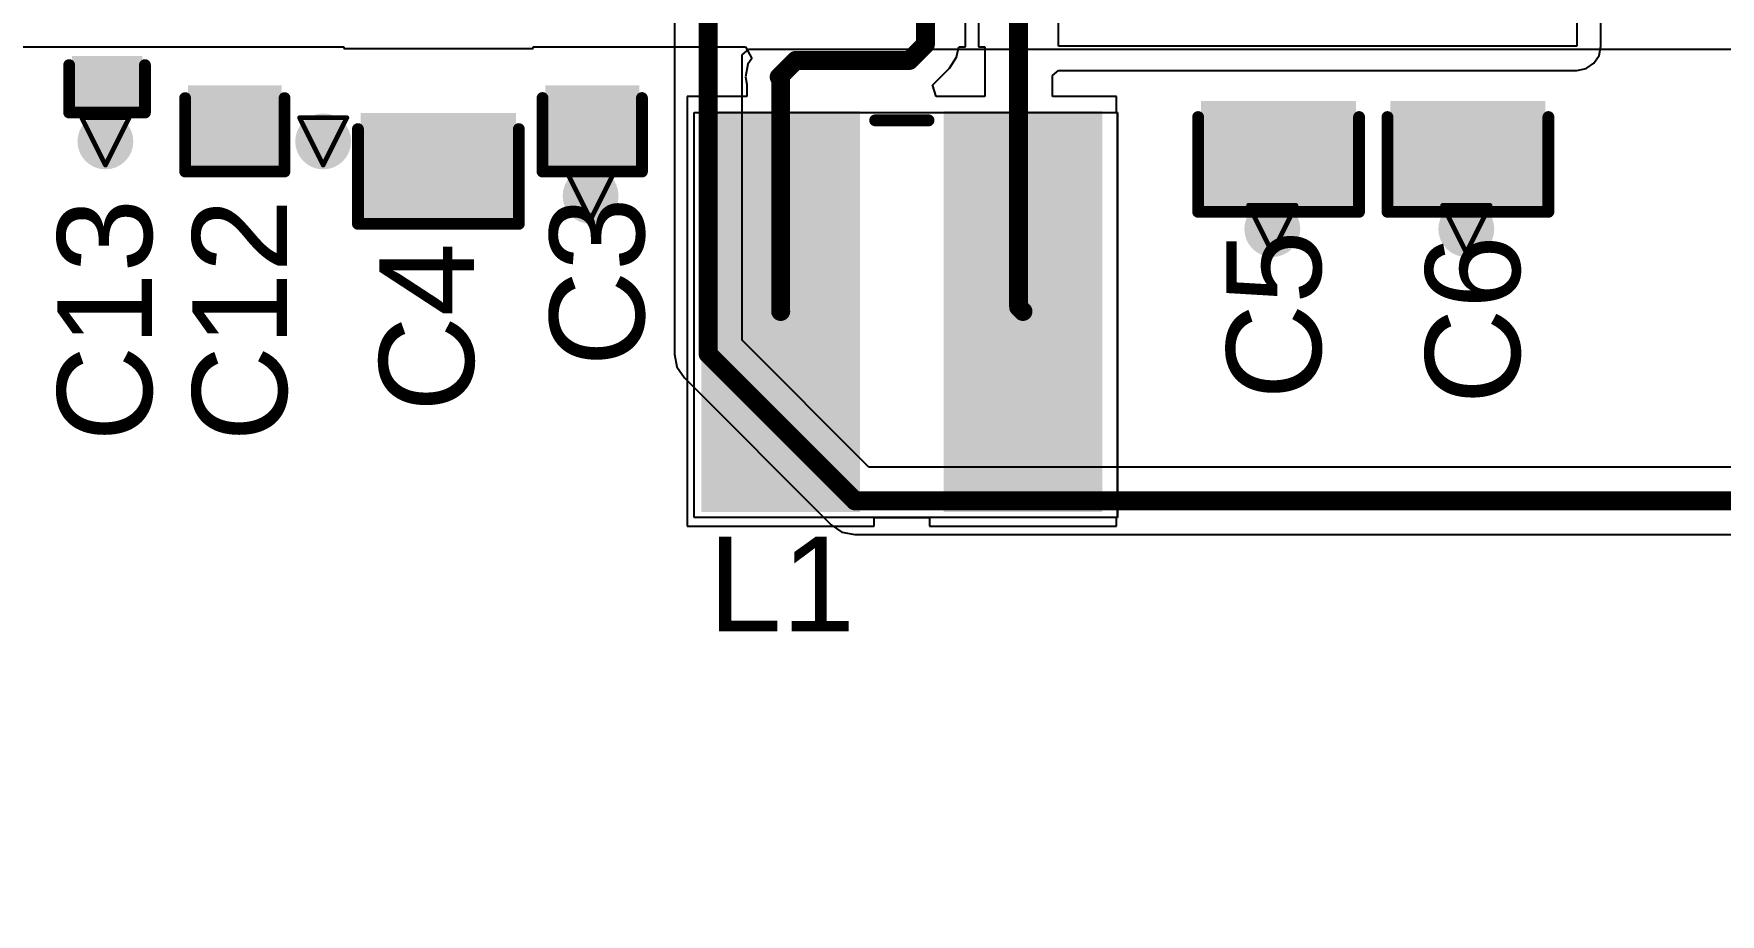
# Model space of a CAD drawing. Header units: inches. Extents: x -89 to 427, y -87 to 99.
# Drawn here: x -48.39 to -30.29, y -54.02 to -44.57 of the extents above; entities that cross this region are included whole.
import ezdxf

# ---------------------------------------------------------------- set-up
doc = ezdxf.new("R2010")
doc.units = ezdxf.units.IN
for name, color, linetype in [('Board_Outline', 56, 'Continuous'), ('Bottom Layer', 5, 'Continuous'), ('Drill Drawing', 1, 'Continuous'), ('Top Layer', 1, 'Continuous'), ('Top Overlay', 2, 'Continuous'), ('Top Paste', 8, 'Continuous'), ('Top Solder', 216, 'Continuous'), ('Via Holes', 16, 'Continuous')]:
    doc.layers.add(name, color=color, linetype=linetype)
doc.styles.add('Arial', font='', dxfattribs={"height": 0.2})
doc.styles.get('Arial').set_extended_font_data('Arial')

msp = doc.modelspace()

# ---------------------------------------------------------------- hatches: boundary and pattern name
at = {"layer": 'Bottom Layer'}
h = msp.add_hatch(color=5, dxfattribs=at)
edge = h.paths.add_edge_path()
edge.add_arc((-47.617, -45.725), 0.3, 0, 360)
h = msp.add_hatch(color=5, dxfattribs=at)
edge = h.paths.add_edge_path()
edge.add_arc((-45.28, -45.725), 0.3, 0, 360)
h = msp.add_hatch(color=5, dxfattribs=at)
edge = h.paths.add_edge_path()
edge.add_arc((-42.41, -46.309), 0.3, 0, 360)
h = msp.add_hatch(color=5, dxfattribs=at)
edge = h.paths.add_edge_path()
edge.add_arc((-35.094, -46.665), 0.3, 0, 360)
h = msp.add_hatch(color=5, dxfattribs=at)
edge = h.paths.add_edge_path()
edge.add_arc((-33.012, -46.665), 0.3, 0, 360)
at = {"layer": 'Top Layer'}
for points in [[(-47.282, -45.326), (-47.917, -45.326), (-47.917, -44.869), (-47.282, -44.869)], [(-46.672, -45.184), (-45.783, -45.184), (-45.783, -45.946), (-46.672, -45.946)], [(-42.837, -45.184), (-41.948, -45.184), (-41.948, -45.946), (-42.837, -45.946)], [(-35.789, -46.378), (-35.789, -45.362), (-34.265, -45.362), (-34.265, -46.378)], [(-33.757, -46.378), (-33.757, -45.362), (-32.233, -45.362), (-32.233, -46.378)], [(-44.806, -46.507), (-44.806, -45.491), (-43.282, -45.491), (-43.282, -46.507)], [(-39.62, -49.599), (-41.12, -49.599), (-41.12, -45.499), (-39.62, -45.499)], [(-37.02, -49.599), (-38.52, -49.599), (-38.52, -45.499), (-37.02, -45.499)]]:
    msp.add_hatch(color=1, dxfattribs=at).paths.add_polyline_path(points)
h = msp.add_hatch(color=1, dxfattribs=at)
edge = h.paths.add_edge_path()
edge.add_arc((-47.617, -45.725), 0.3, 0, 360)
h = msp.add_hatch(color=1, dxfattribs=at)
edge = h.paths.add_edge_path()
edge.add_arc((-45.28, -45.725), 0.3, 0, 360)
h = msp.add_hatch(color=1, dxfattribs=at)
edge = h.paths.add_edge_path()
edge.add_arc((-42.41, -46.309), 0.3, 0, 360)
h = msp.add_hatch(color=1, dxfattribs=at)
edge = h.paths.add_edge_path()
edge.add_arc((-35.094, -46.665), 0.3, 0, 360)
h = msp.add_hatch(color=1, dxfattribs=at)
edge = h.paths.add_edge_path()
edge.add_arc((-33.012, -46.665), 0.3, 0, 360)
at = {"layer": 'Top Paste'}
for points in [[(-47.282, -45.326), (-47.917, -45.326), (-47.917, -44.869), (-47.282, -44.869)], [(-46.672, -45.184), (-45.783, -45.184), (-45.783, -45.946), (-46.672, -45.946)], [(-42.837, -45.184), (-41.948, -45.184), (-41.948, -45.946), (-42.837, -45.946)], [(-35.789, -46.378), (-35.789, -45.362), (-34.265, -45.362), (-34.265, -46.378)], [(-33.757, -46.378), (-33.757, -45.362), (-32.233, -45.362), (-32.233, -46.378)], [(-44.806, -46.507), (-44.806, -45.491), (-43.282, -45.491), (-43.282, -46.507)], [(-39.62, -49.599), (-41.12, -49.599), (-41.12, -45.499), (-39.62, -45.499)], [(-37.02, -49.599), (-38.52, -49.599), (-38.52, -45.499), (-37.02, -45.499)]]:
    msp.add_hatch(color=8, dxfattribs=at).paths.add_polyline_path(points)
at = {"layer": 'Top Solder'}
for points in [[(-47.222, -45.386), (-47.977, -45.386), (-47.977, -44.809), (-47.222, -44.809)], [(-46.732, -45.124), (-45.724, -45.124), (-45.724, -46.006), (-46.732, -46.006)], [(-42.897, -45.124), (-41.888, -45.124), (-41.888, -46.006), (-42.897, -46.006)], [(-44.876, -46.577), (-44.876, -45.421), (-43.212, -45.421), (-43.212, -46.577)], [(-39.518, -49.7), (-41.221, -49.7), (-41.221, -45.397), (-39.518, -45.397)], [(-36.918, -49.7), (-38.621, -49.7), (-38.621, -45.397), (-36.918, -45.397)], [(-35.859, -46.448), (-35.859, -45.292), (-34.195, -45.292), (-34.195, -46.448)], [(-33.827, -46.448), (-33.827, -45.292), (-32.163, -45.292), (-32.163, -46.448)]]:
    msp.add_hatch(color=216, dxfattribs=at).paths.add_polyline_path(points)
at = {"layer": 'Via Holes'}
h = msp.add_hatch(color=7, dxfattribs=at)
edge = h.paths.add_edge_path()
edge.add_arc((-47.617, -45.725), 0.15, 0, 360)
h = msp.add_hatch(color=7, dxfattribs=at)
edge = h.paths.add_edge_path()
edge.add_arc((-45.28, -45.725), 0.15, 0, 360)
h = msp.add_hatch(color=7, dxfattribs=at)
edge = h.paths.add_edge_path()
edge.add_arc((-42.41, -46.309), 0.15, 0, 360)
h = msp.add_hatch(color=7, dxfattribs=at)
edge = h.paths.add_edge_path()
edge.add_arc((-35.094, -46.665), 0.15, 0, 360)
h = msp.add_hatch(color=7, dxfattribs=at)
edge = h.paths.add_edge_path()
edge.add_arc((-33.012, -46.665), 0.15, 0, 360)

# ---------------------------------------------------------------- linework, layer by layer
at = {"layer": 'Board_Outline'}
msp.add_lwpolyline([(87.312, 0, 0.254, 0.254, 1), (-87.312, 0, 0.254, 0.254, 1)], format="xyseb", close=True, dxfattribs=at)
at = {"layer": 'Bottom Layer'}
for p, q in [((-41.511, -13.003), (-41.511, -48.006)), ((-40.785, -44.795), (-40.711, -44.734)), ((-40.785, -47.856), (-40.785, -44.795)), ((-40.711, -44.734), (-13.824, -44.734)), ((-39.423, -49.218), (-40.785, -47.856)), ((-41.511, -48.006), (-41.511, -48.006)), ((-41.511, -48.006), (-41.483, -48.145)), ((-41.483, -48.145), (-41.404, -48.262)), ((-41.404, -48.262), (-39.83, -49.837)), ((-22.826, -49.218), (-39.423, -49.218)), ((-39.83, -49.837), (-39.83, -49.837)), ((-39.83, -49.837), (-39.712, -49.916)), ((-39.712, -49.916), (-39.573, -49.943)), ((-39.573, -49.943), (-16.956, -49.943))]:
    msp.add_line(p, q, dxfattribs=at)
for points in [[(-41.148, -48.006, 0.203, 0.203, 0), (-41.148, -12.852, 0.203, 0.203, 0)], [(-41.148, -48.006, 0.203, 0.203, 0), (-39.573, -49.581, 0.203, 0.203, 0)], [(-39.573, -49.581, 0.203, 0.203, 0), (-16.535, -49.581, 0.203, 0.203, 0)]]:
    msp.add_lwpolyline(points, format="xyseb", dxfattribs=at)
for points in [[(-41.199, -48.006, 0.102, 0.102, 1), (-41.097, -48.006, 0.102, 0.102, 1)], [(-41.199, -48.006, 0.102, 0.102, 1), (-41.097, -48.006, 0.102, 0.102, 1)], [(-39.624, -49.581, 0.102, 0.102, 1), (-39.522, -49.581, 0.102, 0.102, 1)], [(-39.624, -49.581, 0.102, 0.102, 1), (-39.522, -49.581, 0.102, 0.102, 1)]]:
    msp.add_lwpolyline(points, format="xyseb", close=True, dxfattribs=at)
at = {"layer": 'Drill Drawing'}
for points in [[(-47.871, -45.471, 0.0508, 0.0508, 0), (-47.363, -45.471, 0.0508, 0.0508, 0)], [(-47.871, -45.471, 0.0508, 0.0508, 0), (-47.617, -45.979, 0.0508, 0.0508, 0)], [(-47.617, -45.979, 0.0508, 0.0508, 0), (-47.363, -45.471, 0.0508, 0.0508, 0)], [(-45.534, -45.471, 0.0508, 0.0508, 0), (-45.026, -45.471, 0.0508, 0.0508, 0)], [(-45.534, -45.471, 0.0508, 0.0508, 0), (-45.28, -45.979, 0.0508, 0.0508, 0)], [(-45.28, -45.979, 0.0508, 0.0508, 0), (-45.026, -45.471, 0.0508, 0.0508, 0)], [(-42.664, -46.055, 0.0508, 0.0508, 0), (-42.156, -46.055, 0.0508, 0.0508, 0)], [(-42.664, -46.055, 0.0508, 0.0508, 0), (-42.41, -46.563, 0.0508, 0.0508, 0)], [(-42.41, -46.563, 0.0508, 0.0508, 0), (-42.156, -46.055, 0.0508, 0.0508, 0)], [(-35.348, -46.411, 0.0508, 0.0508, 0), (-34.84, -46.411, 0.0508, 0.0508, 0)], [(-35.348, -46.411, 0.0508, 0.0508, 0), (-35.094, -46.919, 0.0508, 0.0508, 0)], [(-35.094, -46.919, 0.0508, 0.0508, 0), (-34.84, -46.411, 0.0508, 0.0508, 0)], [(-33.266, -46.411, 0.0508, 0.0508, 0), (-32.758, -46.411, 0.0508, 0.0508, 0)], [(-33.266, -46.411, 0.0508, 0.0508, 0), (-33.012, -46.919, 0.0508, 0.0508, 0)], [(-33.012, -46.919, 0.0508, 0.0508, 0), (-32.758, -46.411, 0.0508, 0.0508, 0)]]:
    msp.add_lwpolyline(points, format="xyseb", dxfattribs=at)
for points in [[(-47.883, -45.471, 0.0254, 0.0254, 1), (-47.858, -45.471, 0.0254, 0.0254, 1)], [(-47.883, -45.471, 0.0254, 0.0254, 1), (-47.858, -45.471, 0.0254, 0.0254, 1)], [(-47.375, -45.471, 0.0254, 0.0254, 1), (-47.35, -45.471, 0.0254, 0.0254, 1)], [(-47.375, -45.471, 0.0254, 0.0254, 1), (-47.35, -45.471, 0.0254, 0.0254, 1)], [(-45.546, -45.471, 0.0254, 0.0254, 1), (-45.521, -45.471, 0.0254, 0.0254, 1)], [(-45.546, -45.471, 0.0254, 0.0254, 1), (-45.521, -45.471, 0.0254, 0.0254, 1)], [(-45.038, -45.471, 0.0254, 0.0254, 1), (-45.013, -45.471, 0.0254, 0.0254, 1)], [(-45.038, -45.471, 0.0254, 0.0254, 1), (-45.013, -45.471, 0.0254, 0.0254, 1)], [(-47.629, -45.979, 0.0254, 0.0254, 1), (-47.604, -45.979, 0.0254, 0.0254, 1)], [(-47.629, -45.979, 0.0254, 0.0254, 1), (-47.604, -45.979, 0.0254, 0.0254, 1)], [(-45.292, -45.979, 0.0254, 0.0254, 1), (-45.267, -45.979, 0.0254, 0.0254, 1)], [(-45.292, -45.979, 0.0254, 0.0254, 1), (-45.267, -45.979, 0.0254, 0.0254, 1)], [(-42.676, -46.055, 0.0254, 0.0254, 1), (-42.651, -46.055, 0.0254, 0.0254, 1)], [(-42.676, -46.055, 0.0254, 0.0254, 1), (-42.651, -46.055, 0.0254, 0.0254, 1)], [(-42.168, -46.055, 0.0254, 0.0254, 1), (-42.143, -46.055, 0.0254, 0.0254, 1)], [(-42.168, -46.055, 0.0254, 0.0254, 1), (-42.143, -46.055, 0.0254, 0.0254, 1)], [(-35.361, -46.411, 0.0254, 0.0254, 1), (-35.336, -46.411, 0.0254, 0.0254, 1)], [(-35.361, -46.411, 0.0254, 0.0254, 1), (-35.336, -46.411, 0.0254, 0.0254, 1)], [(-34.853, -46.411, 0.0254, 0.0254, 1), (-34.828, -46.411, 0.0254, 0.0254, 1)], [(-34.853, -46.411, 0.0254, 0.0254, 1), (-34.828, -46.411, 0.0254, 0.0254, 1)], [(-33.278, -46.411, 0.0254, 0.0254, 1), (-33.253, -46.411, 0.0254, 0.0254, 1)], [(-33.278, -46.411, 0.0254, 0.0254, 1), (-33.253, -46.411, 0.0254, 0.0254, 1)], [(-32.77, -46.411, 0.0254, 0.0254, 1), (-32.745, -46.411, 0.0254, 0.0254, 1)], [(-32.77, -46.411, 0.0254, 0.0254, 1), (-32.745, -46.411, 0.0254, 0.0254, 1)], [(-42.422, -46.563, 0.0254, 0.0254, 1), (-42.397, -46.563, 0.0254, 0.0254, 1)], [(-42.422, -46.563, 0.0254, 0.0254, 1), (-42.397, -46.563, 0.0254, 0.0254, 1)], [(-35.107, -46.919, 0.0254, 0.0254, 1), (-35.082, -46.919, 0.0254, 0.0254, 1)], [(-35.107, -46.919, 0.0254, 0.0254, 1), (-35.082, -46.919, 0.0254, 0.0254, 1)], [(-33.024, -46.919, 0.0254, 0.0254, 1), (-32.999, -46.919, 0.0254, 0.0254, 1)], [(-33.024, -46.919, 0.0254, 0.0254, 1), (-32.999, -46.919, 0.0254, 0.0254, 1)]]:
    msp.add_lwpolyline(points, format="xyseb", close=True, dxfattribs=at)
at = {"layer": 'Top Layer'}
for p, q in [((-38.388, -44.71), (-38.388, -42.752)), ((-38.246, -42.752), (-38.246, -44.71)), ((-31.826, -42.977), (-31.826, -44.704)), ((-31.567, -44.704), (-31.567, -42.977)), ((-37.388, -44.704), (-37.388, -43.11)), ((-31.826, -44.704), (-37.388, -44.704)), ((-31.587, -44.803), (-31.567, -44.704)), ((-48.585, -44.709), (-45.06, -44.709)), ((-45.06, -44.709), (-45.06, -44.729)), ((-45.06, -44.729), (-43.028, -44.729)), ((-43.028, -44.729), (-43.028, -44.709)), ((-43.028, -44.709), (-40.749, -44.709)), ((-40.749, -44.709), (-40.681, -44.836)), ((-40.681, -44.836), (-40.721, -44.895)), ((-38.56, -44.94), (-38.482, -44.823)), ((-38.482, -44.823), (-38.459, -44.71)), ((-38.459, -44.71), (-38.388, -44.71)), ((-38.246, -44.71), (-38.179, -44.71)), ((-38.179, -44.71), (-38.179, -45.245)), ((-31.727, -44.943), (-31.643, -44.887)), ((-31.643, -44.887), (-31.587, -44.803)), ((-40.721, -44.895), (-40.749, -45.034)), ((-40.749, -45.034), (-40.732, -45.116)), ((-38.733, -45.113), (-38.56, -44.94)), ((-38.56, -44.94), (-38.56, -44.94)), ((-37.454, -45.017), (-37.388, -44.963)), ((-37.454, -45.245), (-37.454, -45.017)), ((-37.388, -44.963), (-31.826, -44.963)), ((-31.826, -44.963), (-31.727, -44.943)), ((-40.732, -45.245), (-41.374, -45.245)), ((-41.374, -45.245), (-41.374, -49.853)), ((-40.732, -45.116), (-40.732, -45.245)), ((-38.74, -45.118), (-38.733, -45.113)), ((-38.702, -45.245), (-38.74, -45.118)), ((-38.179, -45.245), (-38.702, -45.245)), ((-36.766, -45.245), (-37.454, -45.245)), ((-36.766, -45.415), (-36.766, -45.245)), ((-41.3, -45.415), (-36.754, -45.415)), ((-41.3, -49.759), (-41.3, -45.415)), ((-41.3, -45.415), (-41.3, -45.415)), ((-36.754, -45.415), (-36.766, -45.415)), ((-36.754, -45.415), (-36.754, -49.759)), ((-36.754, -49.759), (-36.754, -45.415)), ((-36.754, -49.759), (-41.3, -49.759)), ((-39.366, -49.853), (-39.366, -49.759)), ((-39.366, -49.759), (-38.774, -49.759)), ((-38.774, -49.759), (-38.774, -49.853)), ((-36.766, -49.853), (-36.766, -49.759)), ((-36.766, -49.759), (-36.754, -49.759)), ((-41.374, -49.853), (-39.366, -49.853)), ((-38.774, -49.853), (-36.766, -49.853))]:
    msp.add_line(p, q, dxfattribs=at)
for points in [[(-38.817, -44.684, 0.203, 0.203, 0), (-38.817, -43.731, 0.203, 0.203, 0)], [(-37.817, -47.502, 0.203, 0.203, 0), (-37.817, -43.731, 0.203, 0.203, 0)], [(-38.989, -44.856, 0.203, 0.203, 0), (-38.817, -44.684, 0.203, 0.203, 0)], [(-40.386, -45.034, 0.203, 0.203, 0), (-40.208, -44.856, 0.203, 0.203, 0)], [(-40.208, -44.856, 0.203, 0.203, 0), (-38.989, -44.856, 0.203, 0.203, 0)], [(-40.386, -45.034, 0.203, 0.203, 0), (-40.37, -45.05, 0.203, 0.203, 0)], [(-40.37, -47.549, 0.203, 0.203, 0), (-40.37, -45.05, 0.203, 0.203, 0)], [(-37.817, -47.502, 0.203, 0.203, 0), (-37.77, -47.549, 0.203, 0.203, 0)]]:
    msp.add_lwpolyline(points, format="xyseb", dxfattribs=at)
for points in [[(-38.867, -44.684, 0.102, 0.102, 1), (-38.766, -44.684, 0.102, 0.102, 1)], [(-38.867, -44.684, 0.102, 0.102, 1), (-38.766, -44.684, 0.102, 0.102, 1)], [(-40.259, -44.856, 0.102, 0.102, 1), (-40.157, -44.856, 0.102, 0.102, 1)], [(-40.259, -44.856, 0.102, 0.102, 1), (-40.157, -44.856, 0.102, 0.102, 1)], [(-39.04, -44.856, 0.102, 0.102, 1), (-38.938, -44.856, 0.102, 0.102, 1)], [(-39.04, -44.856, 0.102, 0.102, 1), (-38.938, -44.856, 0.102, 0.102, 1)], [(-40.437, -45.034, 0.102, 0.102, 1), (-40.335, -45.034, 0.102, 0.102, 1)], [(-40.437, -45.034, 0.102, 0.102, 1), (-40.335, -45.034, 0.102, 0.102, 1)], [(-40.421, -45.05, 0.102, 0.102, 1), (-40.319, -45.05, 0.102, 0.102, 1)], [(-40.421, -45.05, 0.102, 0.102, 1), (-40.319, -45.05, 0.102, 0.102, 1)], [(-37.867, -47.502, 0.102, 0.102, 1), (-37.766, -47.502, 0.102, 0.102, 1)], [(-37.867, -47.502, 0.102, 0.102, 1), (-37.766, -47.502, 0.102, 0.102, 1)], [(-40.421, -47.549, 0.102, 0.102, 1), (-40.319, -47.549, 0.102, 0.102, 1)], [(-37.821, -47.549, 0.102, 0.102, 1), (-37.719, -47.549, 0.102, 0.102, 1)]]:
    msp.add_lwpolyline(points, format="xyseb", close=True, dxfattribs=at)
at = {"layer": 'Top Overlay'}
for points in [[(-48.038, -44.907, 0.0635, 0.0635, 1), (-47.974, -44.907, 0.0635, 0.0635, 1)], [(-47.225, -44.907, 0.0635, 0.0635, 1), (-47.161, -44.907, 0.0635, 0.0635, 1)], [(-46.793, -45.26, 0.0635, 0.0635, 1), (-46.73, -45.26, 0.0635, 0.0635, 1)], [(-45.726, -45.26, 0.0635, 0.0635, 1), (-45.663, -45.26, 0.0635, 0.0635, 1)], [(-42.958, -45.26, 0.0635, 0.0635, 1), (-42.894, -45.26, 0.0635, 0.0635, 1)], [(-41.891, -45.26, 0.0635, 0.0635, 1), (-41.827, -45.26, 0.0635, 0.0635, 1)], [(-48.038, -45.415, 0.0635, 0.0635, 1), (-47.974, -45.415, 0.0635, 0.0635, 1)], [(-48.038, -45.415, 0.0635, 0.0635, 1), (-47.974, -45.415, 0.0635, 0.0635, 1)], [(-47.225, -45.415, 0.0635, 0.0635, 1), (-47.161, -45.415, 0.0635, 0.0635, 1)], [(-47.225, -45.415, 0.0635, 0.0635, 1), (-47.161, -45.415, 0.0635, 0.0635, 1)], [(-35.922, -45.464, 0.0635, 0.0635, 1), (-35.858, -45.464, 0.0635, 0.0635, 1)], [(-34.195, -45.464, 0.0635, 0.0635, 1), (-34.131, -45.464, 0.0635, 0.0635, 1)], [(-33.89, -45.464, 0.0635, 0.0635, 1), (-33.826, -45.464, 0.0635, 0.0635, 1)], [(-32.163, -45.464, 0.0635, 0.0635, 1), (-32.099, -45.464, 0.0635, 0.0635, 1)], [(-44.939, -45.593, 0.0635, 0.0635, 1), (-44.875, -45.593, 0.0635, 0.0635, 1)], [(-43.212, -45.593, 0.0635, 0.0635, 1), (-43.148, -45.593, 0.0635, 0.0635, 1)], [(-39.388, -45.499, 0.0635, 0.0635, 1), (-39.325, -45.499, 0.0635, 0.0635, 1)], [(-39.102, -45.499, 0.0635, 0.0635, 1), (-39.038, -45.499, 0.0635, 0.0635, 1)], [(-39.102, -45.499, 0.0635, 0.0635, 1), (-39.038, -45.499, 0.0635, 0.0635, 1)], [(-38.815, -45.499, 0.0635, 0.0635, 1), (-38.751, -45.499, 0.0635, 0.0635, 1)], [(-46.793, -46.048, 0.0635, 0.0635, 1), (-46.73, -46.048, 0.0635, 0.0635, 1)], [(-46.793, -46.048, 0.0635, 0.0635, 1), (-46.73, -46.048, 0.0635, 0.0635, 1)], [(-45.726, -46.048, 0.0635, 0.0635, 1), (-45.663, -46.048, 0.0635, 0.0635, 1)], [(-45.726, -46.048, 0.0635, 0.0635, 1), (-45.663, -46.048, 0.0635, 0.0635, 1)], [(-42.958, -46.048, 0.0635, 0.0635, 1), (-42.894, -46.048, 0.0635, 0.0635, 1)], [(-42.958, -46.048, 0.0635, 0.0635, 1), (-42.894, -46.048, 0.0635, 0.0635, 1)], [(-41.891, -46.048, 0.0635, 0.0635, 1), (-41.827, -46.048, 0.0635, 0.0635, 1)], [(-41.891, -46.048, 0.0635, 0.0635, 1), (-41.827, -46.048, 0.0635, 0.0635, 1)], [(-35.922, -46.48, 0.0635, 0.0635, 1), (-35.858, -46.48, 0.0635, 0.0635, 1)], [(-35.922, -46.48, 0.0635, 0.0635, 1), (-35.858, -46.48, 0.0635, 0.0635, 1)], [(-34.195, -46.48, 0.0635, 0.0635, 1), (-34.131, -46.48, 0.0635, 0.0635, 1)], [(-34.195, -46.48, 0.0635, 0.0635, 1), (-34.131, -46.48, 0.0635, 0.0635, 1)], [(-33.89, -46.48, 0.0635, 0.0635, 1), (-33.826, -46.48, 0.0635, 0.0635, 1)], [(-33.89, -46.48, 0.0635, 0.0635, 1), (-33.826, -46.48, 0.0635, 0.0635, 1)], [(-32.163, -46.48, 0.0635, 0.0635, 1), (-32.099, -46.48, 0.0635, 0.0635, 1)], [(-32.163, -46.48, 0.0635, 0.0635, 1), (-32.099, -46.48, 0.0635, 0.0635, 1)], [(-44.939, -46.609, 0.0635, 0.0635, 1), (-44.875, -46.609, 0.0635, 0.0635, 1)], [(-44.939, -46.609, 0.0635, 0.0635, 1), (-44.875, -46.609, 0.0635, 0.0635, 1)], [(-43.212, -46.609, 0.0635, 0.0635, 1), (-43.148, -46.609, 0.0635, 0.0635, 1)], [(-43.212, -46.609, 0.0635, 0.0635, 1), (-43.148, -46.609, 0.0635, 0.0635, 1)], [(-39.388, -49.599, 0.0635, 0.0635, 1), (-39.325, -49.599, 0.0635, 0.0635, 1)], [(-39.102, -49.599, 0.0635, 0.0635, 1), (-39.038, -49.599, 0.0635, 0.0635, 1)], [(-39.102, -49.599, 0.0635, 0.0635, 1), (-39.038, -49.599, 0.0635, 0.0635, 1)], [(-38.815, -49.599, 0.0635, 0.0635, 1), (-38.751, -49.599, 0.0635, 0.0635, 1)]]:
    msp.add_lwpolyline(points, format="xyseb", close=True, dxfattribs=at)
for points in [[(-48.006, -45.415, 0.127, 0.127, 0), (-48.006, -44.907, 0.127, 0.127, 0)], [(-47.193, -45.415, 0.127, 0.127, 0), (-47.193, -44.907, 0.127, 0.127, 0)], [(-46.761, -46.048, 0.127, 0.127, 0), (-46.761, -45.26, 0.127, 0.127, 0)], [(-45.695, -46.048, 0.127, 0.127, 0), (-45.695, -45.26, 0.127, 0.127, 0)], [(-42.926, -46.048, 0.127, 0.127, 0), (-42.926, -45.26, 0.127, 0.127, 0)], [(-41.859, -46.048, 0.127, 0.127, 0), (-41.859, -45.26, 0.127, 0.127, 0)], [(-48.006, -45.415, 0.127, 0.127, 0), (-47.193, -45.415, 0.127, 0.127, 0)], [(-35.89, -46.48, 0.127, 0.127, 0), (-35.89, -45.464, 0.127, 0.127, 0)], [(-34.163, -46.48, 0.127, 0.127, 0), (-34.163, -45.464, 0.127, 0.127, 0)], [(-33.858, -46.48, 0.127, 0.127, 0), (-33.858, -45.464, 0.127, 0.127, 0)], [(-32.131, -46.48, 0.127, 0.127, 0), (-32.131, -45.464, 0.127, 0.127, 0)], [(-44.907, -46.609, 0.127, 0.127, 0), (-44.907, -45.593, 0.127, 0.127, 0)], [(-43.18, -46.609, 0.127, 0.127, 0), (-43.18, -45.593, 0.127, 0.127, 0)], [(-39.357, -45.499, 0.127, 0.127, 0), (-39.07, -45.499, 0.127, 0.127, 0)], [(-39.07, -45.499, 0.127, 0.127, 0), (-38.783, -45.499, 0.127, 0.127, 0)], [(-46.761, -46.048, 0.127, 0.127, 0), (-45.695, -46.048, 0.127, 0.127, 0)], [(-42.926, -46.048, 0.127, 0.127, 0), (-41.859, -46.048, 0.127, 0.127, 0)], [(-35.89, -46.48, 0.127, 0.127, 0), (-34.163, -46.48, 0.127, 0.127, 0)], [(-33.858, -46.48, 0.127, 0.127, 0), (-32.131, -46.48, 0.127, 0.127, 0)], [(-44.907, -46.609, 0.127, 0.127, 0), (-43.18, -46.609, 0.127, 0.127, 0)], [(-39.357, -49.599, 0.127, 0.127, 0), (-39.07, -49.599, 0.127, 0.127, 0)], [(-39.07, -49.599, 0.127, 0.127, 0), (-38.783, -49.599, 0.127, 0.127, 0)]]:
    msp.add_lwpolyline(points, format="xyseb", dxfattribs=at)

# ---------------------------------------------------------------- texts
at = {"layer": 'Top Overlay', "style": 'Arial'}
for s, p in [('C13', (-47.117, -48.945)), ('C12', (-45.669, -48.945)), ('C3', (-41.834, -48.139)), ('C4', (-43.663, -48.626)), ('C5', (-34.57, -48.494)), ('C6', (-32.436, -48.545))]:
    msp.add_text(s, height=1.016, rotation=90, dxfattribs=at).set_placement(p)
msp.add_text('L1', height=1.016, dxfattribs=at).set_placement((-41.149, -50.98))

doc.saveas('drawing.dxf')
